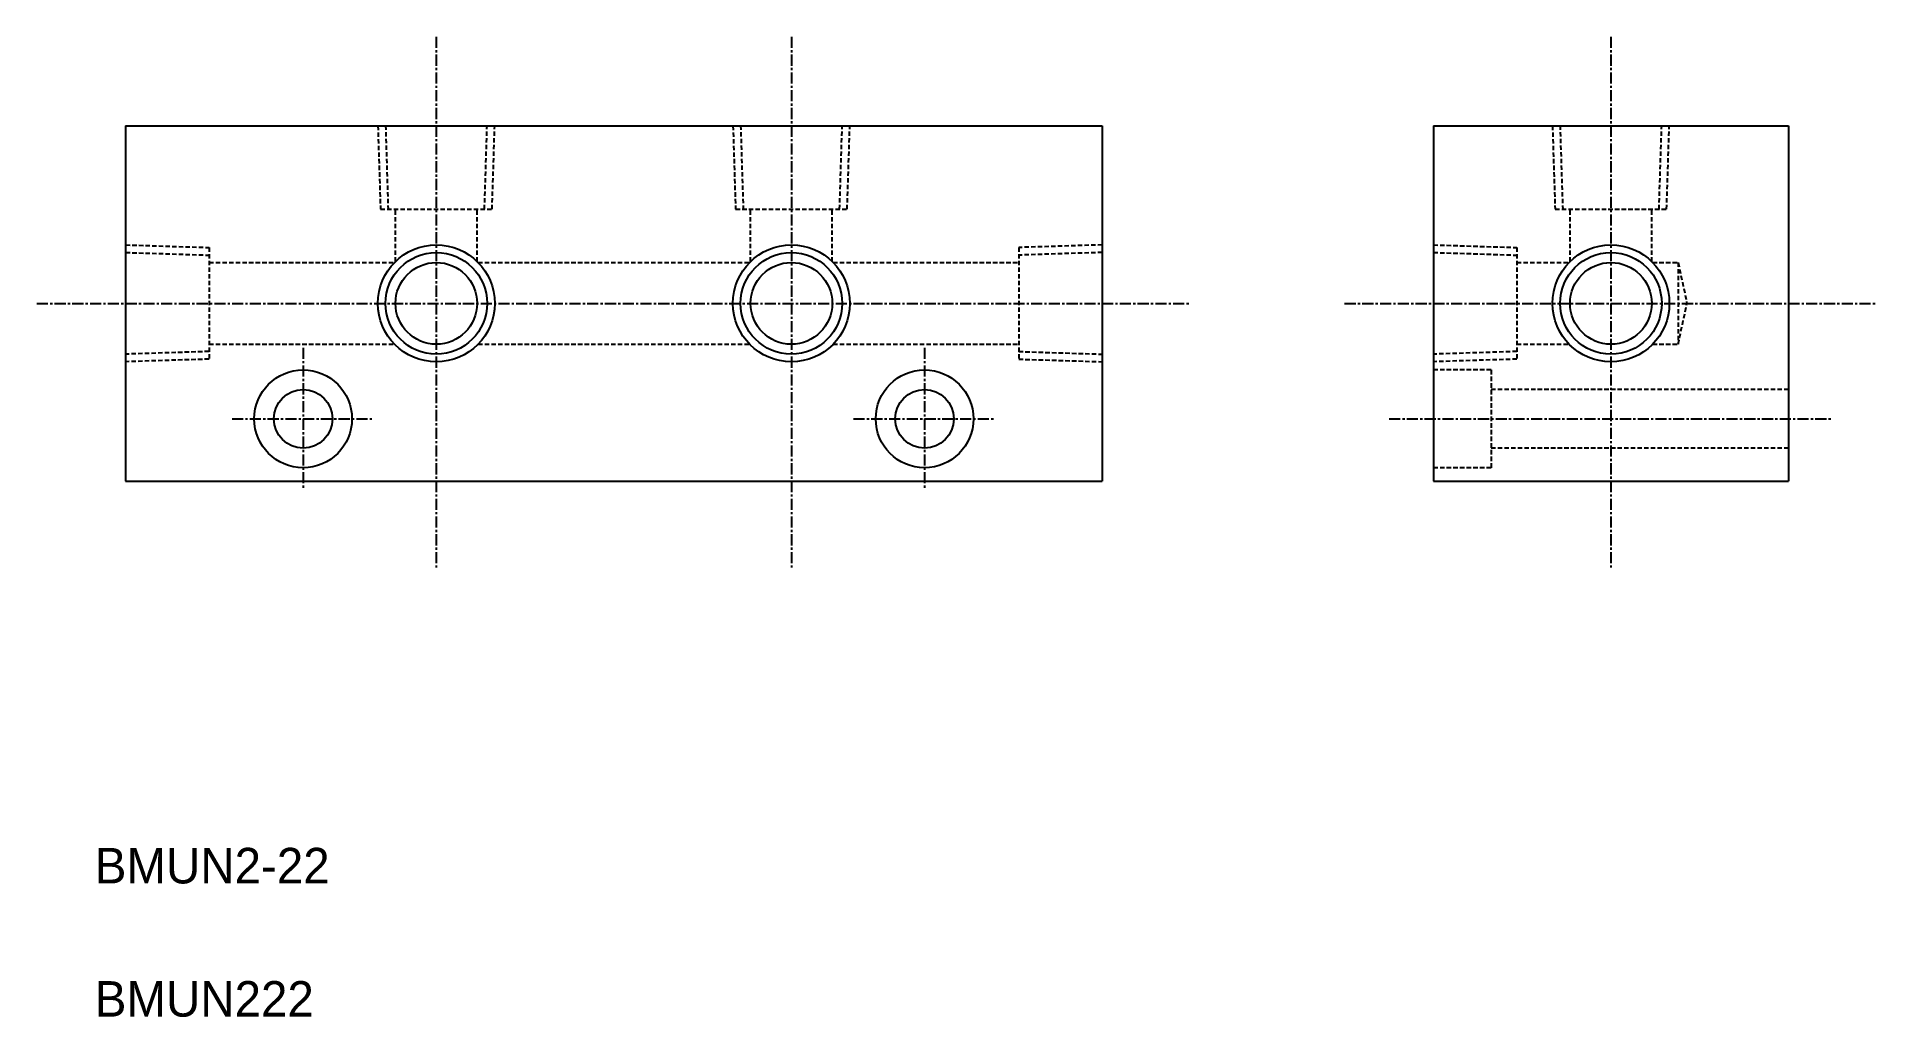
# Model space of a CAD drawing. Extents: x -22 to 185, y 88 to 199.
import ezdxf

# ---------------------------------------------------------------- set-up
doc = ezdxf.new("R2010")
doc.units = 0
doc.linetypes.add('CENTER', pattern=[2, 1.25, -0.25, 0.25, -0.25])
doc.linetypes.add('DASHED', pattern=[0.75, 0.5, -0.25])
doc.layers.get('0').update_dxf_attribs({"linetype": 'CONTINUOUS'})
doc.layers.add('CENTER', color=1, linetype='CENTER')

msp = doc.modelspace()

# ---------------------------------------------------------------- linework, layer by layer
at = {"color": 7, "linetype": 'CONTINUOUS'}
for p, q in [((-11.9, 188.73), (-11.9, 148.73)), ((-11.9, 188.73), (98.1, 188.73)), ((98.1, 188.73), (98.1, 148.73)), ((135.41, 188.73), (135.41, 148.73)), ((135.41, 188.73), (175.41, 188.73)), ((175.41, 188.73), (175.41, 148.73)), ((-11.9, 148.73), (98.1, 148.73)), ((135.41, 148.73), (175.41, 148.73))]:
    msp.add_line(p, q, dxfattribs=at)
at = {"color": 3, "linetype": 'DASHED'}
for p, q in [((16.52, 188.73), (16.81, 179.33)), ((17.38, 188.76), (17.67, 179.33)), ((28.53, 179.33), (28.82, 188.76)), ((29.38, 179.33), (29.68, 188.73)), ((56.52, 188.73), (56.81, 179.33)), ((57.38, 188.76), (57.67, 179.33)), ((68.53, 179.33), (68.82, 188.76)), ((69.38, 179.33), (69.68, 188.73)), ((148.83, 188.73), (149.12, 179.33)), ((149.68, 188.76), (149.98, 179.33)), ((160.83, 179.33), (161.13, 188.76)), ((161.69, 179.33), (161.98, 188.73)), ((16.81, 179.33), (29.38, 179.33)), ((18.5, 173.44), (18.5, 179.33)), ((27.7, 173.44), (27.7, 179.33)), ((56.81, 179.33), (69.38, 179.33)), ((58.5, 173.44), (58.5, 179.33)), ((67.7, 173.44), (67.7, 179.33)), ((149.12, 179.33), (161.69, 179.33)), ((150.81, 173.44), (150.81, 179.33)), ((160.01, 173.44), (160.01, 179.33)), ((-11.9, 175.31), (-2.5, 175.02)), ((-11.9, 174.46), (-2.5, 174.16)), ((-2.5, 175.02), (-2.5, 162.45)), ((98.1, 175.31), (88.7, 175.02)), ((88.7, 175.02), (88.7, 162.45)), ((98.1, 174.46), (88.7, 174.16)), ((135.41, 175.31), (144.81, 175.02)), ((135.41, 174.46), (144.81, 174.16)), ((144.81, 175.02), (144.81, 162.45)), ((-2.5, 173.33), (18.4, 173.33)), ((27.8, 173.33), (58.4, 173.33)), ((67.8, 173.33), (88.7, 173.33)), ((144.81, 173.33), (150.7, 173.33)), ((160.11, 173.33), (162.98, 173.33)), ((162.98, 173.33), (163.98, 168.73)), ((162.98, 173.33), (162.98, 164.13)), ((162.98, 164.13), (163.98, 168.73)), ((-2.5, 164.13), (18.4, 164.13)), ((27.8, 164.13), (58.4, 164.13)), ((67.8, 164.13), (88.7, 164.13)), ((144.81, 164.13), (150.7, 164.13)), ((160.11, 164.13), (162.98, 164.13)), ((-2.5, 163.31), (-11.9, 163.01)), ((-2.5, 162.45), (-11.9, 162.16)), ((88.7, 163.31), (98.1, 163.01)), ((88.7, 162.45), (98.1, 162.16)), ((144.81, 163.31), (135.41, 163.01)), ((144.81, 162.45), (135.41, 162.16)), ((141.91, 161.23), (135.41, 161.23)), ((141.91, 161.23), (141.91, 150.23)), ((175.41, 159.03), (141.91, 159.03)), ((175.41, 152.43), (141.91, 152.43)), ((141.91, 150.23), (135.41, 150.23))]:
    msp.add_line(p, q, dxfattribs=at)
at = {"color": 3, "linetype": 'CONTINUOUS'}
for centre in [(23.1, 168.73), (63.1, 168.73), (155.41, 168.73)]:
    msp.add_circle(centre, 6.58, dxfattribs=at)
at = {"color": 7, "linetype": 'CONTINUOUS'}
for centre, radius in [((23.1, 168.73), 5.72), ((63.1, 168.73), 5.72), ((155.41, 168.73), 5.72), ((23.1, 168.73), 4.6), ((63.1, 168.73), 4.6), ((155.41, 168.73), 4.6), ((8.1, 155.73), 5.5), ((78.1, 155.73), 5.5), ((8.1, 155.73), 3.3), ((78.1, 155.73), 3.3)]:
    msp.add_circle(centre, radius, dxfattribs=at)
at = {"layer": 'CENTER', "color": 1, "linetype": 'CENTER'}
for p, q in [((23.1, 198.73), (23.1, 138.73)), ((63.1, 198.73), (63.1, 138.73)), ((155.41, 198.73), (155.41, 138.73)), ((-21.9, 168.73), (108.1, 168.73)), ((125.41, 168.73), (185.41, 168.73)), ((8.1, 163.73), (8.1, 147.73)), ((78.1, 163.73), (78.1, 147.73)), ((0.1, 155.73), (16.1, 155.73)), ((70.1, 155.73), (86.1, 155.73)), ((130.43, 155.73), (180.27, 155.73))]:
    msp.add_line(p, q, dxfattribs=at)

# ---------------------------------------------------------------- texts
at = {"color": 7, "linetype": 'CONTINUOUS'}
for s, p in [('BMUN2-22', (-15.37, 103.43)), ('BMUN222', (-15.37, 88.43))]:
    msp.add_text(s, height=4, dxfattribs=at).set_placement(p)

doc.saveas('drawing.dxf')
